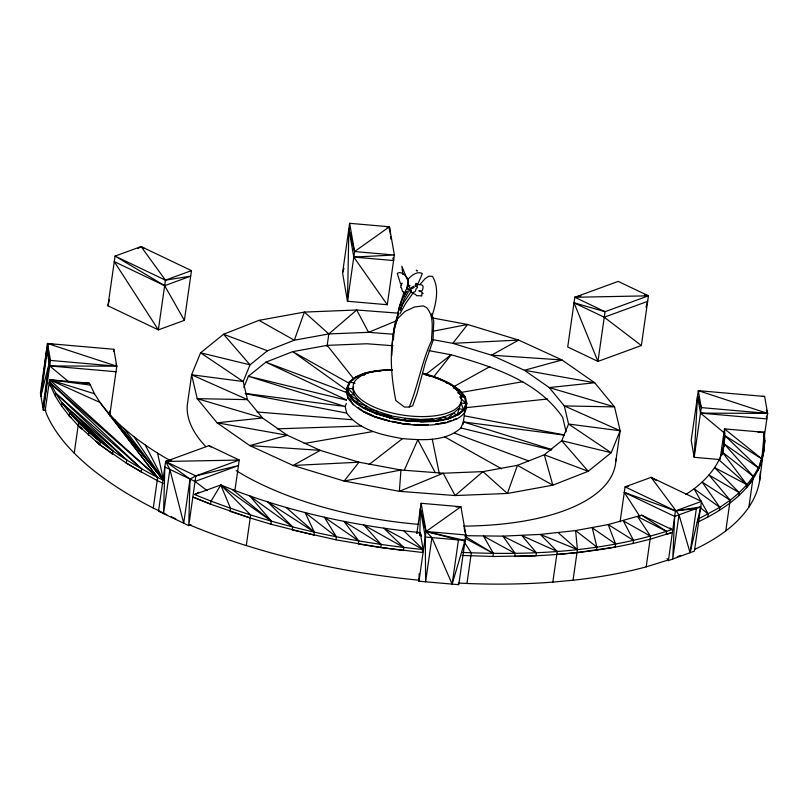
<?xml version="1.0" encoding="UTF-8"?>
<svg xmlns="http://www.w3.org/2000/svg" width="808" height="808" viewBox="0 0 808 808"><rect width="100%" height="100%" fill="white"/><g stroke="black" fill="none" stroke-linecap="round" stroke-linejoin="round"><path stroke-width="1.21" d="M763.661 449.066L759.682 480.447A363.044 148.783 8.1 0 1 748.905 507.05A363.135 148.834 8.1 0 1 725.816 530.876A363.125 148.823 8.1 0 1 694.436 549.511M348.854 228.836L353.793 257.075L394.375 255.015L354.581 251.551L348.854 228.836L347.501 301.263L387.284 304.727L394.375 255.015L389.436 226.775L349.642 223.311L342.552 273.023L347.501 301.263L354.581 251.551L349.642 223.311M419.13 573.731L418.988 581.215L458.782 584.689L465.873 534.967L460.934 506.757L421.14 503.283L416.847 533.361M419.857 535.027L420.352 508.808L426.089 531.492L418.988 581.215L418.554 578.76M639.885 516.534L624.291 492.395L674.68 516.423L672.721 559.035L679.013 514.837L651.117 477.356L625.079 486.87L620.09 521.867M393.476 339.875L394.031 329.26L395.718 323.22M109.959 410.939L109.676 415.928L116.786 366.216L113.817 349.278L47.5 343.491L40.4 393.203L43.369 410.141L45.864 410.353M764.004 438.552L767.6 413.393L764.631 396.455L698.314 390.658L691.214 440.38L694.183 457.308L701.283 407.596L697.526 396.183L694.183 457.308L719.201 459.5M410.484 424.22L404.545 424.16C422.251 425.968 441.037 426.351 457.469 418.544A60.59 24.836 8.1 0 0 466.357 405M391.86 369.953C377.185 370.327 360.469 371.064 349.319 381.901L346.804 388.052L348.379 394.748C360.913 413.504 385.123 414.575 405.222 418.271L405.04 420.716C424.867 422.241 448.511 424.18 464.398 409.909L466.923 403.748L465.347 397.061C456.015 383.467 439.249 378.316 424.17 373.963L429.765 376.104M697.193 522.372C724.524 509.394 754.026 489.921 761.873 458.883L724.463 428.876L723.796 447.006L724.928 435.674L724.463 428.876L764.267 432.331L764.822 440.421L763.621 452.793M759.682 480.447L760.358 472.276M764.822 440.421C763.984 450.844 762.691 461.358 757.833 470.801L764.055 449.753L764.267 432.331L757.985 432.27M761.429 461.944L761.651 459.51M53.692 344.551L47.5 343.491L49.187 363.125L40.895 396.021L46.712 349.006L49.682 365.943L69.033 382.073M764.014 434.654L764.328 432.179M397.546 313.1L356.712 309.999L304.374 312.09L258.964 320.362L223.564 334.249L200.586 352.813L191.597 374.771L187.264 405.252A216.17 88.627 8.1 0 0 205.808 446.612M327.038 346.42L328.816 333.926L356.712 309.999L368.549 332.341L393.415 334.229M463.024 424.362L465.317 408.303M580.891 295.799L574.801 297.273L567.721 346.996L597.96 361.418L641.36 345.541L648.44 295.819L618.201 281.396L574.801 297.273L605.03 311.696L648.44 295.819L644.855 294.789M615.827 461.257L620.17 430.775L614.545 406.899L594.708 382.75L562.014 359.964L518.655 340.087L467.63 324.493L433.26 318.099M40.895 396.021L47.207 351.834L47.5 343.491L116.786 366.216L116.039 363.933M42.875 407.313L49.187 363.125L43.369 410.141L50.47 360.419L47.5 343.491L49.682 365.943L115.998 371.741M74.235 453.136L78.174 425.513L81.951 428.836M107.959 305.808L115.059 256.096L141.097 246.571L191.476 270.63L184.386 320.342L158.348 329.866L107.959 305.808L109.363 299.788M113.504 351.49L113.817 349.278M137.885 248.5L141.097 246.571L165.438 280.154L158.348 329.866L114.261 261.62L164.65 285.679L184.386 320.342M166.802 514.656L153.268 508.05L157.207 480.427M234.774 491.365L239.249 460.055L209.019 445.632L165.62 461.479L158.519 511.201L188.749 525.634L191.092 524.776M171.71 460.005L165.62 461.479L169.872 469.418L163.559 513.605L164.832 467.004L195.061 481.437L207.09 490.628M195.061 481.437L238.461 465.58L195.849 475.912L188.749 525.634L190.021 479.033L165.62 461.479L239.249 460.055L195.849 475.912L190.021 479.033L183.709 523.231L169.872 469.418M389.123 228.987L389.436 226.775L386.971 226.907M421.14 503.283L426.089 531.492L431.926 537.593L425.624 581.79L425.291 537.017L420.352 508.808M431.926 537.593L452.147 584.113L458.449 539.906L426.089 531.492L460.934 506.757L456.015 507M458.257 583.023L466.953 583.487L471.316 552.874L463.923 541.592M466.953 583.487A363.044 148.783 8.1 0 0 552.834 582.114L557.227 551.48L540.33 534.421L502.909 536.138L465.166 535.694M552.854 582.114L573.034 580.235L577.407 549.612L575.609 530.553L608.202 524.584L641.704 515.161L671.923 529.573C604.839 551.925 533.007 555.54 462.853 552.43M668.378 560.631L675.468 510.898L701.506 501.384L694.415 551.106L668.378 560.631L667.024 558.53M679.013 514.837L690.082 552.692L696.375 508.495L675.468 510.898L624.291 492.395M720.08 459.56L724.019 431.937M722.433 453.147L724.493 438.734M725.786 530.866L730.159 500.192C741.542 491.375 751.723 480.699 758.268 467.761L724.928 435.674L724.483 438.714M748.905 507.05L753.278 476.366L724.241 443.966L721.857 455.126M90.142 385.052L49.581 379.74L49.147 382.77L50.49 386.537L50.934 383.497L49.581 379.74L89.486 383.204L94.486 393.759L100.04 402.465L157.621 477.488L163.569 480.386L157.57 453.147C135.936 439.421 115.201 423.362 100.04 402.465L49.581 379.74L157.621 477.488L157.176 480.528L163.155 483.336M157.176 480.528L141.249 471.862L141.673 468.923L55.813 393.284C79.113 431.876 118.645 456.894 157.621 477.488L50.934 383.497L55.813 393.284L55.368 396.324L49.167 382.679L45.228 410.302L46.571 414.07A363.044 148.783 8.1 0 0 153.298 508.06M126.341 463.014L141.249 471.862L126.311 463.115L126.755 460.075L62.065 403.081L61.62 406.121L55.388 396.223M71.023 417.595L69.225 415.898L69.67 412.858L112.938 450.975L112.494 454.015L99.838 444.713L78.174 425.513M81.921 428.937L78.154 425.614L78.598 422.574L100.273 441.673L99.838 444.713L126.311 463.115M88.375 435.229L88.809 432.189M418.534 580.154A363.044 148.783 8.1 0 1 246.299 545.541L250.207 517.908L210.615 504.202L211.06 501.162L220.766 484.941C284.325 510.848 352.025 525.735 420.2 532.603L421.453 536.058M313.898 535.078L270.922 524.21L250.187 517.999L250.621 514.959L220.766 484.941L194.577 494.526C267.327 524.574 344.976 541.754 423.17 549.541L420.2 532.603L416.625 532.876M270.922 524.21L271.357 521.17L249.813 496.011L292.617 526.897L292.183 529.937L335.966 539.764M313.888 535.159L314.322 532.119L305.05 512.565L336.381 536.805L335.946 539.835L380.81 547.481L403.414 550.47M380.79 547.541L381.224 544.501L343.966 521.362L358.712 540.936L358.277 543.976L380.79 547.541L422.746 552.52L422.321 550.107M403.394 550.531L403.838 547.491L383.84 528.22L423.17 549.541L403.939 530.876M515.14 553.409L483.578 536.169L493.405 553.45L492.961 556.49L536.017 555.753L536.441 552.753L502.909 536.138L515.14 553.409L514.696 556.449C554.45 555.651 594.264 552.076 633.129 543.441M596.466 550.167L596.9 547.127L592.274 527.826L615.645 544.067L615.201 547.107L576.973 552.611L556.793 554.49M671.488 532.613L650.117 539.249L650.561 536.209L623.322 520.837L633.553 540.421L633.119 543.461L650.127 539.239L646.188 566.862L667.994 560.075M641.704 515.161L666.6 531.452L666.156 534.492L671.923 532.462M707.828 517.14L708.273 514.1L694.092 488.82C706.445 479.306 717.312 467.095 722.291 452.086L753.278 476.366M719.393 510.404L719.837 507.363L702.132 482.083L730.159 500.192L719.837 507.363L698.173 519.069M738.754 495.658L739.199 492.617L714.656 467.63L746.915 484.669L746.471 487.709L752.844 479.407M763.974 434.361L764.267 432.331L761.873 458.883L724.928 435.674M419.756 535.633L420.2 532.603M396.819 319.584L399.182 307.151L404.091 291.92M396.9 320.958C397.96 310.545 400.808 299.606 407.363 291.112M400.303 310.524L400.909 307.394M401.172 306.262L401.697 304M690.082 552.692L700.718 506.909L675.468 510.898L625.079 486.87L628.685 486.305M722.14 453.985L723.524 448.167M434.451 377.538C445.804 381.346 457.53 386.82 464.428 397.041L465.974 403.626L463.499 409.686C447.854 423.735 424.584 421.826 405.071 420.332C385.083 416.746 362.045 412.11 349.298 394.769L347.743 388.183L349.319 381.901L354.995 383.285M400.778 309.201L403.778 299.919L408.464 291.708M646.026 307.313L647.652 301.344L604.243 317.221L574.013 302.798L597.96 361.418L605.03 311.696L574.013 302.798M398.102 317.079C388.456 343.521 390.456 373.306 395.809 400.556L404.485 407.091L409.282 406.979L412.676 405.818L417.049 393.597L425.361 362.62L432.987 340.673L433.755 321.342L431.846 313.534M431.876 316.615C435.795 304.06 439.926 288.355 432.421 276.346L428.816 276.235L425.17 278.609L419.746 284.729M342.552 273.023L343.956 268.317M452.147 584.113L465.085 540.491L426.089 531.492L465.873 534.967L464.065 527.796M404.061 296.092L405.798 291.415M409.282 406.979C418.15 385.436 421.604 362.034 431.533 340.774C431.765 329.694 434.694 316.564 426.513 307.505L423.16 305.899L414.565 306.979L405.02 311.413L396.95 319.17M243.844 387.386L248.389 376.276L265.832 362.186L292.708 351.642L327.19 345.359L366.923 343.764L393.031 345.753M402.233 423.331L391.688 421.372L404.545 424.16C384.244 420.514 360.843 415.807 347.894 398.182L346.319 391.496L350.228 382.123L356.56 377.003L365.681 372.801L381.224 370.721M346.38 403.455L345.137 406.485L346.693 413.07C359.439 430.411 382.477 435.047 402.465 438.633C421.978 440.128 445.248 442.037 460.893 427.988L463.378 421.928L564.449 435.138M347.743 388.183L354.146 394.859L348.379 394.748L354.773 401.424L367.418 406.717L363.105 407.899L375.255 413.474L389.557 417.847L391.264 415.676C377.669 411.757 362.56 407.111 354.146 394.859L352.732 388.83L353.631 386.608M466.923 403.748L460.994 402.98L457.156 414.807L448.036 418.999L443.976 416.726C426.058 421.301 407.626 423.23 389.557 417.847L405.071 420.332L432.502 418.817L435.31 421.321L447.39 418.635L458.722 408.525L464.398 409.909M433.048 331.219L467.63 324.493L452.763 343.339L518.655 340.087L491.506 355.177L562.014 359.964L524.412 370.266L594.708 382.75L549.248 387.567L614.545 406.899L564.307 405.909L620.17 430.775L611.181 452.733L588.204 471.296L552.813 485.184L507.394 493.466L455.066 495.546L399.374 491.325L344.137 481.053L293.112 465.469L249.763 445.592L217.059 422.796L197.223 398.647L191.597 374.771L243.198 381.517L247.46 399.637L262.519 417.978L287.355 435.28L320.261 450.369L359.005 462.206L400.95 470.004L443.218 473.215L482.952 471.62L517.433 465.337L544.309 454.793L561.752 440.703L568.569 424.028L564.307 405.909L549.248 387.567L524.412 370.266L491.506 355.177L452.763 343.339L433.027 339.673M404.323 470.175L417.827 439.805L435.219 472.609M398.011 314.706C392.637 327.381 392.456 341.865 391.829 355.419M400.505 309.201L402.99 303.687L411.282 291.345M399.839 313.938L405.606 303.475L412.939 293.203M433.532 377.084L451.137 354.773C491.991 366.569 537.411 380.528 562.681 417.342L566.095 431.836M363.964 375.488L366.327 373.165L378.417 370.488L381.265 370.791M267.458 350.753L250.015 364.842L243.198 381.517L200.586 352.813L250.015 364.842L223.564 334.249L267.458 350.753L294.334 340.208L328.816 333.926L368.549 332.341L396.233 320.897M425.654 374.559L451.137 354.773L428.937 350.642M369.145 464.509L402.465 438.633M354.581 251.551L389.436 226.775L390.355 234.28M685.942 494.486L694.092 488.82L719.837 507.363M410.807 287.981L413.908 286.244M411.221 289.072L414.241 287.365M375.255 416.635L389.335 420.938L374.761 416.908L362.62 411.343M453.904 386.608L489.88 366.61M194.577 494.526L198.849 492.224M677.225 556.823L680.71 555.379M356.56 377.003L366.327 373.165M447.996 421.645L451.248 420.372M453.419 419.524L457.469 418.544M165.438 280.154L190.688 276.154L164.65 285.679L115.059 256.096L165.438 280.154L191.476 270.63M674.68 516.423L700.718 506.909M410.05 285.679L406.545 287.446L412.585 293.314L415.494 294.395A25.028 9.151 15.1 0 1 416.019 294.991L416.585 295.718L420.16 295.728C422.938 296.94 421.342 294.718 421.837 293.829A1.566 0.576 15.1 0 1 422.119 293.587L423.15 293.526L421.423 291.971A3.414 1.252 15.1 0 0 421.16 291.718L418.837 290.708L421.513 291.153A1.636 0.596 15.1 0 0 422.018 291.042C424.756 284.79 422.372 284.042 415.322 284.759M446.289 383.083L450.622 383.901L437.976 378.609L438.471 378.336L432.401 376.659M437.795 423.735L435.512 424.149L437.966 423.836M440.067 423.321L445.764 422.281M461.227 392.415L522.786 381.699M304.192 443.501L373.144 431.502M440.36 423.483L447.551 422.433M558.278 532.755L577.407 549.612L540.33 534.421L575.609 530.553L596.9 547.127M353.934 401.515L359.156 400.96L349.298 394.769L346.804 388.052L352.732 388.83M456.762 390.607L459.782 390.294L449.935 384.093M466.357 407.616L547.622 399M386.921 226.977L389.436 226.775M384.78 370.478L391.89 369.983M389.688 370.448L392.092 370.357M415.211 424.574L428.361 424.594M277.195 428.856L361.186 426.018M574.801 297.273L648.44 295.819L644.895 294.93M49.682 365.943L116.786 366.216L50.47 360.419M762.146 396.445L764.631 396.455M766.469 409.969L767.6 413.393L700.496 413.12L697.526 396.183M81.921 383.123L89.486 383.204M459.58 396.95L465.347 397.061L458.954 390.375L453.207 387.971M348.804 398.203L347.894 398.182L347.47 393.809M492.981 556.439L462.186 555.45M405.222 418.271L419.281 419.342L420.645 421.907L434.866 420.918L452.924 413.211L457.964 415.11L463.499 409.686L460.994 402.98M257.096 411.989L352.167 419.726M393.274 258.035L393.587 260.54L353.793 257.075L387.284 304.727M767.6 413.393L701.283 407.596L698.314 390.658L767.6 413.393L766.378 410.171M425.291 537.017L465.085 540.491M404.576 423.766L410.565 424.372M412.969 424.614L419.938 424.937M346.319 391.496L347.258 391.617M620.17 430.775L568.569 424.028L611.181 452.733L561.752 440.703L588.204 471.296L544.309 454.793L552.813 485.184L517.433 465.337L507.394 493.466L482.952 471.62L455.066 495.546L443.218 473.215L399.374 491.325L400.95 470.004L344.137 481.053L359.005 462.206L293.112 465.469L320.261 450.369L249.763 445.592L287.355 435.28L217.059 422.796L262.519 417.978L197.223 398.647L247.46 399.637L191.597 374.771M245.309 393.435L345.137 406.485L248.389 376.276L346.39 400.122M464.297 415.817L564.469 434.987M245.279 393.658L346.693 413.07M460.893 427.988L551.551 450.046M423.897 374.306L429.967 375.983M363.792 407.717L378.376 411.737L375.255 413.474L389.83 417.504M463.378 421.928L551.763 449.531M49.581 379.74L94.486 393.759M250.187 517.999L230.058 511.323L230.492 508.283L220.766 484.941L271.357 521.17L232.522 489.678M355.762 376.7L358.681 377.801M346.905 392.648L265.832 362.186L346.481 399.889M454.561 433.108L528.584 460.924M194.162 497.476L210.636 504.111M193.112 497.152L210.615 504.202M171.306 516.797L175.76 518.776M557.227 551.48L521.847 535.553L536.441 552.753M363.307 411.151L374.175 416.13M701.506 501.384L651.117 477.356L656.5 480.568M165.62 461.479L195.849 475.912M666.6 531.452L637.583 516.615L650.561 536.209M465.287 538.35L493.405 553.45L464.994 536.29M258.964 320.362L294.334 340.208L304.374 312.09L328.816 333.926M349.521 383.507L292.708 351.642L346.814 390.203M444.794 436.936L501.596 468.802M403.838 547.491L363.822 525.038L381.224 544.501M739.199 492.617L709 475.013L730.159 500.192M157.57 453.147L169.811 460.409M141.097 246.571L144.329 248.5M633.553 540.421L608.202 524.584L615.645 544.067M457.52 392.698L464.428 397.041M209.019 445.632L211.05 447.006M358.712 540.936L324.351 517.201L336.381 536.805M358.287 407.656L362.297 410.454M724.241 443.966L758.268 467.761M604.243 317.221L641.36 345.541M700.486 507.798L708.273 514.1M724.685 433.28L700.496 413.12L766.812 418.918L766.317 416.09M670.014 527.967L671.923 529.573M286.143 507.474L314.322 532.119L267.711 501.95L292.617 526.897M110.615 452.359L112.494 454.015M96.091 441.289L99.859 444.612L98.061 442.915M96.061 441.39L99.838 444.713L98.031 443.016M719.1 459.984L746.915 484.669L722.291 452.086M50.934 383.497L141.673 468.923M55.813 393.284L126.755 460.075M62.065 403.081L112.938 450.975M69.67 412.858L100.273 441.673M71.053 417.494L69.246 415.797L78.154 425.614M460.378 397.778L465.974 403.626M406.727 287.608C415.565 297.869 406.676 284.396 407.989 279.295C411.211 275.72 416.928 270.933 422.008 273.336A1.323 1.202 82.8 0 1 422.321 273.69L418.1 283.507A1.182 1.081 82.8 0 1 417.635 283.77L415.787 283.356L417.029 284.8A2.373 2.171 82.8 0 1 417.09 285.214L417.544 287.709L416.686 287.961A1.091 1 82.8 0 0 416.322 288.406C415.575 289.698 415.615 292.546 413.898 291.961L413.322 292.749L411.08 292.142A23.412 21.422 82.7 0 0 411.03 290.254M349.591 399.152L351.147 401.061M145.278 445.056L163.569 480.386L106.808 411.161L157.621 477.488M114.746 419.796L163.569 480.386L134.017 436.785M327.19 345.359L353.621 378.72M61.64 406.02L69.225 415.898M123.826 428.351L163.569 480.386M349.47 399.162L353.45 404.949M402.919 274.457L401.859 266.246L407.121 279.194M432.26 439.219L439.32 473.599M393.153 258.075L393.587 260.54M390.658 236.784L390.971 239.279M763.994 437.714L764.388 443.461M422.857 373.346A54.611 22.392 8.1 0 1 451.167 411.524A54.611 22.392 8.1 0 1 362.933 400.869A54.611 22.392 8.1 0 1 392.355 369.67M615.928 458.944A216.17 88.627 8.1 0 1 463.57 526.119M418.696 524.362A216.17 88.627 8.1 0 1 236.178 470.609M646.208 566.852A363.044 148.783 8.1 0 1 573.064 580.235M246.218 545.572A362.883 148.753 8.1 0 1 189.112 524.715M401.121 285.285L400.738 287.587L401.384 287.86A1.121 0.778 -86.1 0 1 401.647 288.305C402.222 289.547 402.02 292.294 403.455 291.89L403.879 292.688L405.606 292.102A23.27 16.21 -86.1 0 1 405.727 290.224L407.01 288.759L408.202 279.295C406.171 276.205 401.697 270.751 397.556 273.165A1.293 0.899 -86.1 0 0 397.314 273.518L400.374 283.386A1.212 0.848 -86.1 0 0 400.728 283.659L402.152 283.265L401.172 284.699A2.353 1.636 -86.1 0 0 401.132 285.103L401.121 285.285M415.211 285.87L415.999 286.416L415.211 285.87M416.352 270.316L417.13 270.892L416.352 270.316"/></g></svg>
